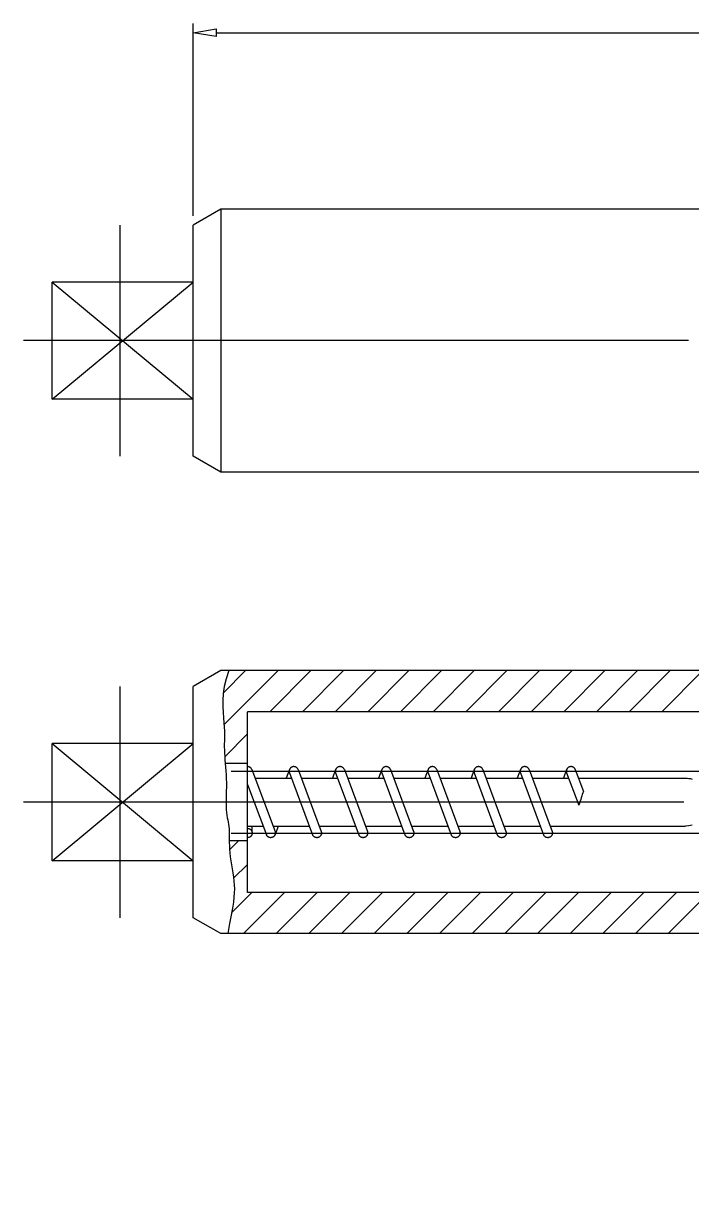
# Model space of a CAD drawing. Extents: x 0.01 to 3.93, y 1.67 to 4.24.
# Drawn here: x 0.01 to 1.431, y 1.669 to 4.178 of the extents above; entities that cross this region are included whole.
import ezdxf

# ---------------------------------------------------------------- set-up
doc = ezdxf.new("R2010")
doc.units = 0
doc.linetypes.add('1', pattern=[13.75, 10, -1.25, 1.25, -1.25])
doc.linetypes.add('2', pattern=[6.25, 5, -1.25])
doc.layers.get('0').update_dxf_attribs({"linetype": 'CONTINUOUS'})

msp = doc.modelspace()

# ---------------------------------------------------------------- linework, layer by layer
at = {"color": 3}
for points in [[(0.3709, 3.7683), (0.3709, 4.1776)], [(0.42, 4.1661), (0.42, 4.1498), (0.3709, 4.158), (0.3709, 4.158), (0.42, 4.1661)], [(0.42, 4.158), (3.858, 4.158)], [(0.0711, 3.3775), (0.3709, 3.6272)], [(0.0711, 3.6272), (0.3709, 3.3775)], [(0.447, 2.7996), (0.4412, 2.7824), (0.4373, 2.766), (0.4351, 2.7506), (0.4341, 2.7362), (0.4341, 2.7227), (0.4348, 2.7103), (0.4357, 2.6989), (0.4366, 2.6886), (0.4372, 2.6793), (0.4375, 2.671), (0.4376, 2.6634), (0.4376, 2.6563), (0.4374, 2.6497), (0.4373, 2.6433), (0.4373, 2.637), (0.4374, 2.6305), (0.4377, 2.6238), (0.4381, 2.6168), (0.4387, 2.6095), (0.4394, 2.602), (0.44, 2.5942), (0.4407, 2.5861), (0.4412, 2.5779), (0.4415, 2.5693), (0.4417, 2.5606), (0.4417, 2.5518), (0.4416, 2.543), (0.4414, 2.5343), (0.4413, 2.5259), (0.4413, 2.5178), (0.4414, 2.5103), (0.4416, 2.5034), (0.4422, 2.4971), (0.4429, 2.4915), (0.4437, 2.4864), (0.4446, 2.4815), (0.4455, 2.4769), (0.4463, 2.4723), (0.447, 2.4677), (0.4475, 2.4628), (0.4478, 2.4576), (0.4479, 2.4521), (0.4479, 2.4462), (0.4479, 2.4399), (0.448, 2.4333), (0.4481, 2.4263), (0.4485, 2.4189), (0.4491, 2.4112), (0.4501, 2.4031), (0.4513, 2.3947), (0.4527, 2.3861), (0.4541, 2.3773), (0.4555, 2.3686), (0.4568, 2.3598), (0.4578, 2.3512), (0.4585, 2.3428), (0.4588, 2.3346), (0.4586, 2.3262), (0.4579, 2.3169), (0.4566, 2.3063), (0.4546, 2.2938), (0.452, 2.2789), (0.4487, 2.2609), (0.4446, 2.2394)], [(0.0711, 2.3947), (0.3709, 2.6443)], [(0.0711, 2.6443), (0.3709, 2.3947)], [(1.199, 2.536), (1.1979, 2.5326)], [(1.2002, 2.5391), (1.199, 2.536)], [(1.2015, 2.5419), (1.2002, 2.5391)], [(1.193, 2.5172), (1.1914, 2.513)], [(1.1944, 2.5213), (1.193, 2.5172)], [(1.1956, 2.5252), (1.1944, 2.5213)], [(1.1968, 2.529), (1.1956, 2.5252)], [(1.1979, 2.5326), (1.1968, 2.529)]]:
    msp.add_lwpolyline(points, dxfattribs=at)
at = {"color": 7}
for points in [[(0.4299, 3.7824), (0.3709, 3.7486)], [(1.7842, 3.7824), (0.4299, 3.7824)], [(0.4299, 3.7824), (0.4299, 3.2222)], [(0.3709, 3.256), (0.3709, 3.7486)], [(0.4299, 3.2222), (0.3709, 3.256)], [(1.7842, 3.2222), (0.4299, 3.2222)], [(0.4299, 2.7996), (0.3709, 2.7658)], [(1.8825, 2.7996), (0.4299, 2.7996)], [(0.3709, 2.2732), (0.3709, 2.7658)], [(1.4697, 2.7121), (0.4869, 2.7121)], [(0.4869, 2.3269), (0.4869, 2.7121)], [(0.4869, 2.6021), (0.4394, 2.6021)], [(0.4961, 2.5888), (0.4958, 2.5894), (0.4955, 2.59), (0.4952, 2.5906), (0.4948, 2.5912), (0.4944, 2.5917), (0.4939, 2.5922), (0.4934, 2.5927), (0.4929, 2.5931), (0.4923, 2.5935), (0.4917, 2.5939), (0.4911, 2.5942), (0.4905, 2.5945), (0.4898, 2.5947), (0.4892, 2.5949), (0.4885, 2.595), (0.4878, 2.5951), (0.4871, 2.5952), (0.4869, 2.5952)], [(0.4961, 2.5888), (0.5452, 2.4571)], [(0.576, 2.5888), (0.5692, 2.5706)], [(0.5944, 2.5888), (0.5941, 2.5894), (0.5938, 2.59), (0.5935, 2.5906), (0.5931, 2.5912), (0.5926, 2.5917), (0.5922, 2.5922), (0.5917, 2.5927), (0.5911, 2.5931), (0.5906, 2.5935), (0.59, 2.5939), (0.5894, 2.5942), (0.5888, 2.5945), (0.5881, 2.5947), (0.5875, 2.5949), (0.5868, 2.595), (0.5861, 2.5951), (0.5854, 2.5952), (0.5847, 2.5952), (0.5841, 2.5951), (0.5834, 2.595), (0.5827, 2.5949), (0.582, 2.5947), (0.5814, 2.5944), (0.5808, 2.5942), (0.5802, 2.5938), (0.5796, 2.5935), (0.579, 2.5931), (0.5785, 2.5926), (0.578, 2.5921), (0.5776, 2.5916), (0.5772, 2.5911), (0.5768, 2.5905), (0.5764, 2.5899), (0.5761, 2.5893), (0.5759, 2.5886), (0.5757, 2.588), (0.5755, 2.5873), (0.5754, 2.5866), (0.5754, 2.586), (0.5753, 2.5853), (0.5754, 2.5846), (0.5754, 2.5839), (0.5756, 2.5832), (0.576, 2.5819)], [(0.5944, 2.5888), (0.6435, 2.4571)], [(0.6742, 2.5888), (0.6675, 2.5706)], [(0.6927, 2.5888), (0.6924, 2.5894), (0.6921, 2.59), (0.6917, 2.5906), (0.6913, 2.5912), (0.6909, 2.5917), (0.6905, 2.5922), (0.69, 2.5927), (0.6894, 2.5931), (0.6889, 2.5935), (0.6883, 2.5939), (0.6877, 2.5942), (0.6871, 2.5945), (0.6864, 2.5947), (0.6857, 2.5949), (0.6851, 2.595), (0.6844, 2.5951), (0.6837, 2.5952), (0.683, 2.5952), (0.6823, 2.5951), (0.6817, 2.595), (0.681, 2.5949), (0.6803, 2.5947), (0.6797, 2.5944), (0.6791, 2.5942), (0.6785, 2.5938), (0.6779, 2.5935), (0.6773, 2.5931), (0.6768, 2.5926), (0.6763, 2.5921), (0.6759, 2.5916), (0.6754, 2.5911), (0.6751, 2.5905), (0.6747, 2.5899), (0.6744, 2.5893), (0.6742, 2.5886), (0.674, 2.588), (0.6738, 2.5873), (0.6737, 2.5866), (0.6736, 2.586), (0.6736, 2.5853), (0.6736, 2.5846), (0.6737, 2.5839), (0.6738, 2.5832), (0.6742, 2.5819)], [(0.6927, 2.5888), (0.7418, 2.4571)], [(0.7725, 2.5888), (0.7657, 2.5706)], [(0.7909, 2.5888), (0.7907, 2.5894), (0.7904, 2.59), (0.79, 2.5906), (0.7896, 2.5912), (0.7892, 2.5917), (0.7887, 2.5922), (0.7882, 2.5927), (0.7877, 2.5931), (0.7872, 2.5935), (0.7866, 2.5939), (0.786, 2.5942), (0.7853, 2.5945), (0.7847, 2.5947), (0.784, 2.5949), (0.7834, 2.595), (0.7827, 2.5951), (0.782, 2.5952), (0.7813, 2.5952), (0.7806, 2.5951), (0.7799, 2.595), (0.7793, 2.5949), (0.7786, 2.5947), (0.778, 2.5944), (0.7773, 2.5942), (0.7767, 2.5938), (0.7762, 2.5935), (0.7756, 2.5931), (0.7751, 2.5926), (0.7746, 2.5921), (0.7741, 2.5916), (0.7737, 2.5911), (0.7733, 2.5905), (0.773, 2.5899), (0.7727, 2.5893), (0.7725, 2.5886), (0.7723, 2.588), (0.7721, 2.5873), (0.772, 2.5866), (0.7719, 2.586), (0.7719, 2.5853), (0.7719, 2.5846), (0.772, 2.5839), (0.7721, 2.5832), (0.7725, 2.5819)], [(0.7909, 2.5888), (0.8401, 2.4571)], [(0.8708, 2.5888), (0.864, 2.5706)], [(0.8892, 2.5888), (0.889, 2.5894), (0.8886, 2.59), (0.8883, 2.5906), (0.8879, 2.5912), (0.8875, 2.5917), (0.887, 2.5922), (0.8865, 2.5927), (0.886, 2.5931), (0.8854, 2.5935), (0.8849, 2.5939), (0.8842, 2.5942), (0.8836, 2.5945), (0.883, 2.5947), (0.8823, 2.5949), (0.8816, 2.595), (0.881, 2.5951), (0.8803, 2.5952), (0.8796, 2.5952), (0.8789, 2.5951), (0.8782, 2.595), (0.8776, 2.5949), (0.8769, 2.5947), (0.8763, 2.5944), (0.8756, 2.5942), (0.875, 2.5938), (0.8744, 2.5935), (0.8739, 2.5931), (0.8734, 2.5926), (0.8729, 2.5921), (0.8724, 2.5916), (0.872, 2.5911), (0.8716, 2.5905), (0.8713, 2.5899), (0.871, 2.5893), (0.8707, 2.5886), (0.8705, 2.588), (0.8704, 2.5873), (0.8703, 2.5866), (0.8702, 2.586), (0.8702, 2.5853), (0.8702, 2.5846), (0.8703, 2.5839), (0.8704, 2.5832), (0.8708, 2.5819)], [(0.8892, 2.5888), (0.9384, 2.4571)], [(0.9691, 2.5888), (0.9623, 2.5706)], [(0.9875, 2.5888), (0.9872, 2.5894), (0.9869, 2.59), (0.9866, 2.5906), (0.9862, 2.5912), (0.9858, 2.5917), (0.9853, 2.5922), (0.9848, 2.5927), (0.9843, 2.5931), (0.9837, 2.5935), (0.9831, 2.5939), (0.9825, 2.5942), (0.9819, 2.5945), (0.9813, 2.5947), (0.9806, 2.5949), (0.9799, 2.595), (0.9792, 2.5951), (0.9786, 2.5952), (0.9779, 2.5952), (0.9772, 2.5951), (0.9765, 2.595), (0.9758, 2.5949), (0.9752, 2.5947), (0.9745, 2.5944), (0.9739, 2.5942), (0.9733, 2.5938), (0.9727, 2.5935), (0.9722, 2.5931), (0.9717, 2.5926), (0.9712, 2.5921), (0.9707, 2.5916), (0.9703, 2.5911), (0.9699, 2.5905), (0.9696, 2.5899), (0.9693, 2.5893), (0.969, 2.5886), (0.9688, 2.588), (0.9687, 2.5873), (0.9685, 2.5866), (0.9685, 2.586), (0.9685, 2.5853), (0.9685, 2.5846), (0.9686, 2.5839), (0.9687, 2.5832), (0.9691, 2.5819)], [(0.9875, 2.5888), (1.0366, 2.4571)], [(1.0674, 2.5888), (1.0606, 2.5706)], [(1.0858, 2.5888), (1.0855, 2.5894), (1.0852, 2.59), (1.0849, 2.5906), (1.0845, 2.5912), (1.0841, 2.5917), (1.0836, 2.5922), (1.0831, 2.5927), (1.0826, 2.5931), (1.082, 2.5935), (1.0814, 2.5939), (1.0808, 2.5942), (1.0802, 2.5945), (1.0795, 2.5947), (1.0789, 2.5949), (1.0782, 2.595), (1.0775, 2.5951), (1.0768, 2.5952), (1.0762, 2.5952), (1.0755, 2.5951), (1.0748, 2.595), (1.0741, 2.5949), (1.0735, 2.5947), (1.0728, 2.5944), (1.0722, 2.5942), (1.0716, 2.5938), (1.071, 2.5935), (1.0705, 2.5931), (1.0699, 2.5926), (1.0694, 2.5921), (1.069, 2.5916), (1.0686, 2.5911), (1.0682, 2.5905), (1.0679, 2.5899), (1.0676, 2.5893), (1.0673, 2.5886), (1.0671, 2.588), (1.0669, 2.5873), (1.0668, 2.5866), (1.0668, 2.586), (1.0667, 2.5853), (1.0668, 2.5846), (1.0669, 2.5839), (1.067, 2.5832), (1.0674, 2.5819)], [(1.0858, 2.5888), (1.1349, 2.4571)], [(1.1656, 2.5888), (1.1589, 2.5706)], [(1.1841, 2.5888), (1.1838, 2.5894), (1.1835, 2.59), (1.1831, 2.5906), (1.1828, 2.5912), (1.1823, 2.5917), (1.1819, 2.5922), (1.1814, 2.5927), (1.1808, 2.5931), (1.1803, 2.5935), (1.1797, 2.5939), (1.1791, 2.5942), (1.1785, 2.5945), (1.1778, 2.5947), (1.1772, 2.5949), (1.1765, 2.595), (1.1758, 2.5951), (1.1751, 2.5952), (1.1744, 2.5952), (1.1738, 2.5951), (1.1731, 2.595), (1.1724, 2.5949), (1.1717, 2.5947), (1.1711, 2.5944), (1.1705, 2.5942), (1.1699, 2.5938), (1.1693, 2.5935), (1.1687, 2.5931), (1.1682, 2.5926), (1.1677, 2.5921), (1.1673, 2.5916), (1.1669, 2.5911), (1.1665, 2.5905), (1.1661, 2.5899), (1.1658, 2.5893), (1.1656, 2.5886), (1.1654, 2.588), (1.1652, 2.5873), (1.1651, 2.5866), (1.165, 2.586), (1.165, 2.5853), (1.1651, 2.5846), (1.1651, 2.5839), (1.1653, 2.5832), (1.1656, 2.5819)], [(1.1841, 2.5888), (1.2015, 2.5419)], [(0.5029, 2.5706), (0.5802, 2.5706)], [(0.576, 2.5819), (0.6251, 2.4502)], [(0.6012, 2.5706), (0.6785, 2.5706)], [(0.6742, 2.5819), (0.7234, 2.4502)], [(0.6994, 2.5706), (0.7767, 2.5706)], [(0.7725, 2.5819), (0.8217, 2.4502)], [(0.7977, 2.5706), (0.875, 2.5706)], [(0.8708, 2.5819), (0.9199, 2.4502)], [(0.896, 2.5706), (0.9733, 2.5706)], [(0.9691, 2.5819), (1.0182, 2.4502)], [(0.9943, 2.5706), (1.0716, 2.5706)], [(1.0674, 2.5819), (1.1165, 2.4502)], [(1.0926, 2.5706), (1.1699, 2.5706)], [(1.1656, 2.5819), (1.1914, 2.513)], [(1.1908, 2.5706), (1.4186, 2.5706)], [(1.4186, 2.5706), (1.4222, 2.5705), (1.4257, 2.5701), (1.4292, 2.5695), (1.4327, 2.5686)], [(0.4869, 2.5572), (0.5268, 2.4502)], [(0.4869, 2.4684), (0.52, 2.4684)], [(0.4869, 2.4635), (0.4876, 2.4635), (0.4882, 2.4634), (0.4889, 2.4633), (0.4896, 2.4631), (0.4902, 2.4629), (0.4909, 2.4626), (0.4915, 2.4623), (0.4921, 2.462), (0.4927, 2.4616), (0.4932, 2.4612), (0.4937, 2.4607), (0.4942, 2.4602), (0.4946, 2.4597), (0.495, 2.4592), (0.4954, 2.4586), (0.4957, 2.458), (0.496, 2.4573), (0.4962, 2.4567), (0.4964, 2.456), (0.4966, 2.4554), (0.4967, 2.4547), (0.4967, 2.454), (0.4967, 2.4533), (0.4967, 2.4526), (0.4966, 2.452), (0.4964, 2.4513), (0.4962, 2.4506), (0.496, 2.45), (0.4957, 2.4493), (0.4954, 2.4487), (0.495, 2.4482), (0.4946, 2.4476), (0.4942, 2.4471), (0.4937, 2.4466), (0.4932, 2.4461), (0.4927, 2.4457), (0.4921, 2.4453), (0.4915, 2.445), (0.4909, 2.4447), (0.4902, 2.4444), (0.4896, 2.4442), (0.4889, 2.444), (0.4882, 2.4439), (0.4869, 2.4438)], [(0.4967, 2.4537), (0.4967, 2.4684)], [(0.541, 2.4684), (0.6183, 2.4684)], [(0.552, 2.4684), (0.5452, 2.4502)], [(0.6393, 2.4684), (0.7166, 2.4684)], [(0.7376, 2.4684), (0.8149, 2.4684)], [(0.8359, 2.4684), (0.9132, 2.4684)], [(0.9341, 2.4684), (1.0114, 2.4684)], [(1.0324, 2.4684), (1.1097, 2.4684)], [(1.1307, 2.4684), (1.4186, 2.4684)], [(1.4327, 2.4704), (1.4292, 2.4695), (1.4257, 2.4689), (1.4186, 2.4684)], [(0.4869, 2.4369), (0.448, 2.4369)], [(0.5452, 2.4571), (0.5454, 2.4564), (0.5456, 2.4558), (0.5457, 2.4551), (0.5458, 2.4544), (0.5458, 2.4537), (0.5458, 2.4531), (0.5458, 2.4524), (0.5456, 2.4517), (0.5455, 2.451), (0.5453, 2.4504), (0.545, 2.4497), (0.5447, 2.4491), (0.5444, 2.4485), (0.544, 2.4479), (0.5436, 2.4474), (0.5431, 2.4469), (0.5427, 2.4464), (0.5421, 2.446), (0.5416, 2.4456), (0.541, 2.4452), (0.5404, 2.4449), (0.5398, 2.4446), (0.5391, 2.4443), (0.5385, 2.4441), (0.5378, 2.444), (0.5371, 2.4439), (0.5364, 2.4438), (0.5358, 2.4438), (0.5351, 2.4439), (0.5344, 2.444), (0.5337, 2.4441), (0.5331, 2.4443), (0.5324, 2.4445), (0.5318, 2.4448), (0.5312, 2.4451), (0.5306, 2.4455), (0.53, 2.4459), (0.5295, 2.4463), (0.529, 2.4468), (0.5285, 2.4473), (0.5281, 2.4478), (0.5277, 2.4484), (0.5274, 2.449), (0.5268, 2.4502)], [(0.6435, 2.4571), (0.6437, 2.4564), (0.6439, 2.4558), (0.644, 2.4551), (0.6441, 2.4544), (0.6441, 2.4537), (0.6441, 2.4531), (0.644, 2.4524), (0.6439, 2.4517), (0.6438, 2.451), (0.6436, 2.4504), (0.6433, 2.4497), (0.643, 2.4491), (0.6427, 2.4485), (0.6423, 2.4479), (0.6419, 2.4474), (0.6414, 2.4469), (0.6409, 2.4464), (0.6404, 2.446), (0.6399, 2.4456), (0.6393, 2.4452), (0.6387, 2.4449), (0.6381, 2.4446), (0.6374, 2.4443), (0.6368, 2.4441), (0.6361, 2.444), (0.6354, 2.4439), (0.6347, 2.4438), (0.634, 2.4438), (0.6334, 2.4439), (0.6327, 2.444), (0.632, 2.4441), (0.6313, 2.4443), (0.6307, 2.4445), (0.6301, 2.4448), (0.6295, 2.4451), (0.6289, 2.4455), (0.6283, 2.4459), (0.6278, 2.4463), (0.6273, 2.4468), (0.6268, 2.4473), (0.6264, 2.4478), (0.626, 2.4484), (0.6257, 2.449), (0.6251, 2.4502)], [(0.7418, 2.4571), (0.742, 2.4564), (0.7422, 2.4558), (0.7423, 2.4551), (0.7424, 2.4544), (0.7424, 2.4537), (0.7424, 2.4531), (0.7423, 2.4524), (0.7422, 2.4517), (0.7421, 2.451), (0.7418, 2.4504), (0.7416, 2.4497), (0.7413, 2.4491), (0.741, 2.4485), (0.7406, 2.4479), (0.7402, 2.4474), (0.7397, 2.4469), (0.7392, 2.4464), (0.7387, 2.446), (0.7381, 2.4456), (0.7376, 2.4452), (0.737, 2.4449), (0.7363, 2.4446), (0.7357, 2.4443), (0.735, 2.4441), (0.7344, 2.444), (0.7337, 2.4439), (0.733, 2.4438), (0.7323, 2.4438), (0.7316, 2.4439), (0.731, 2.444), (0.7303, 2.4441), (0.7296, 2.4443), (0.729, 2.4445), (0.7283, 2.4448), (0.7277, 2.4451), (0.7272, 2.4455), (0.7266, 2.4459), (0.7261, 2.4463), (0.7256, 2.4468), (0.7251, 2.4473), (0.7247, 2.4478), (0.7243, 2.4484), (0.7239, 2.449), (0.7234, 2.4502)], [(0.8401, 2.4571), (0.8403, 2.4564), (0.8405, 2.4558), (0.8406, 2.4551), (0.8407, 2.4544), (0.8407, 2.4537), (0.8407, 2.4531), (0.8406, 2.4524), (0.8405, 2.4517), (0.8403, 2.451), (0.8401, 2.4504), (0.8399, 2.4497), (0.8396, 2.4491), (0.8392, 2.4485), (0.8389, 2.4479), (0.8384, 2.4474), (0.838, 2.4469), (0.8375, 2.4464), (0.837, 2.446), (0.8364, 2.4456), (0.8358, 2.4452), (0.8352, 2.4449), (0.8346, 2.4446), (0.834, 2.4443), (0.8333, 2.4441), (0.8327, 2.444), (0.832, 2.4439), (0.8313, 2.4438), (0.8306, 2.4438), (0.8299, 2.4439), (0.8292, 2.444), (0.8286, 2.4441), (0.8279, 2.4443), (0.8273, 2.4445), (0.8266, 2.4448), (0.826, 2.4451), (0.8254, 2.4455), (0.8249, 2.4459), (0.8244, 2.4463), (0.8239, 2.4468), (0.8234, 2.4473), (0.823, 2.4478), (0.8226, 2.4484), (0.8222, 2.449), (0.8217, 2.4502)], [(0.9384, 2.4571), (0.9386, 2.4564), (0.9387, 2.4558), (0.9389, 2.4551), (0.9389, 2.4544), (0.939, 2.4537), (0.939, 2.4531), (0.9389, 2.4524), (0.9388, 2.4517), (0.9386, 2.451), (0.9384, 2.4504), (0.9382, 2.4497), (0.9379, 2.4491), (0.9375, 2.4485), (0.9371, 2.4479), (0.9367, 2.4474), (0.9363, 2.4469), (0.9358, 2.4464), (0.9353, 2.446), (0.9347, 2.4456), (0.9341, 2.4452), (0.9335, 2.4449), (0.9329, 2.4446), (0.9323, 2.4443), (0.9316, 2.4441), (0.9309, 2.444), (0.9303, 2.4439), (0.9296, 2.4438), (0.9289, 2.4438), (0.9282, 2.4439), (0.9275, 2.444), (0.9268, 2.4441), (0.9262, 2.4443), (0.9255, 2.4445), (0.9249, 2.4448), (0.9243, 2.4451), (0.9237, 2.4455), (0.9232, 2.4459), (0.9226, 2.4463), (0.9221, 2.4468), (0.9217, 2.4473), (0.9212, 2.4478), (0.9209, 2.4484), (0.9205, 2.449), (0.9199, 2.4502)], [(1.0366, 2.4571), (1.0369, 2.4564), (1.037, 2.4558), (1.0372, 2.4551), (1.0372, 2.4544), (1.0373, 2.4537), (1.0372, 2.4531), (1.0372, 2.4524), (1.0371, 2.4517), (1.0369, 2.451), (1.0367, 2.4504), (1.0364, 2.4497), (1.0361, 2.4491), (1.0358, 2.4485), (1.0354, 2.4479), (1.035, 2.4474), (1.0346, 2.4469), (1.0341, 2.4464), (1.0335, 2.446), (1.033, 2.4456), (1.0324, 2.4452), (1.0318, 2.4449), (1.0312, 2.4446), (1.0305, 2.4443), (1.0299, 2.4441), (1.0292, 2.444), (1.0285, 2.4439), (1.0279, 2.4438), (1.0272, 2.4438), (1.0265, 2.4439), (1.0258, 2.444), (1.0251, 2.4441), (1.0245, 2.4443), (1.0238, 2.4445), (1.0232, 2.4448), (1.0226, 2.4451), (1.022, 2.4455), (1.0214, 2.4459), (1.0209, 2.4463), (1.0204, 2.4468), (1.02, 2.4473), (1.0195, 2.4478), (1.0191, 2.4484), (1.0188, 2.449), (1.0182, 2.4502)], [(1.1349, 2.4571), (1.1351, 2.4564), (1.1353, 2.4558), (1.1354, 2.4551), (1.1355, 2.4544), (1.1355, 2.4537), (1.1355, 2.4531), (1.1355, 2.4524), (1.1353, 2.4517), (1.1352, 2.451), (1.135, 2.4504), (1.1347, 2.4497), (1.1344, 2.4491), (1.1341, 2.4485), (1.1337, 2.4479), (1.1333, 2.4474), (1.1328, 2.4469), (1.1324, 2.4464), (1.1318, 2.446), (1.1313, 2.4456), (1.1307, 2.4452), (1.1301, 2.4449), (1.1295, 2.4446), (1.1288, 2.4443), (1.1282, 2.4441), (1.1275, 2.444), (1.1268, 2.4439), (1.1261, 2.4438), (1.1255, 2.4438), (1.1248, 2.4439), (1.1241, 2.444), (1.1234, 2.4441), (1.1228, 2.4443), (1.1221, 2.4445), (1.1215, 2.4448), (1.1209, 2.4451), (1.1203, 2.4455), (1.1197, 2.4459), (1.1192, 2.4463), (1.1187, 2.4468), (1.1182, 2.4473), (1.1178, 2.4478), (1.1174, 2.4484), (1.1171, 2.449), (1.1165, 2.4502)], [(1.4697, 2.3269), (0.4869, 2.3269)], [(0.4299, 2.2394), (0.3709, 2.2732)], [(1.8825, 2.2394), (0.4299, 2.2394)]]:
    msp.add_lwpolyline(points, dxfattribs=at)
at = {"color": 4, "linetype": '1'}
for points in [[(0.2156, 3.256), (0.2156, 3.7486)], [(1.4249, 3.5023), (0.0102, 3.5023)], [(0.2156, 2.2732), (0.2156, 2.7658)], [(0.4519, 2.5854), (1.4697, 2.5854)], [(1.4151, 2.5195), (0.0102, 2.5195)], [(0.4519, 2.4537), (1.4697, 2.4537)]]:
    msp.add_lwpolyline(points, dxfattribs=at)
at = {"color": 6, "linetype": '2'}
for points in [[(0.0711, 3.3775), (0.0711, 3.6272)], [(0.3709, 3.6272), (0.0711, 3.6272)], [(0.3709, 3.3775), (0.0711, 3.3775)], [(0.0711, 2.3947), (0.0711, 2.6443)], [(0.3709, 2.6443), (0.0711, 2.6443)], [(0.3709, 2.3947), (0.0711, 2.3947)]]:
    msp.add_lwpolyline(points, dxfattribs=at)
at = {"color": 2, "const_width": 0.0000000197}
for points in [[(0.7928, 3.533), (0.8006, 3.5337), (0.8014, 3.5302), (0.8027, 3.5275), (0.8044, 3.5254), (0.8064, 3.5239), (0.8088, 3.5231), (0.8115, 3.5228), (0.8139, 3.523), (0.816, 3.5236), (0.818, 3.5246), (0.8198, 3.5259), (0.8213, 3.5275), (0.8226, 3.5294), (0.8237, 3.5316), (0.8247, 3.5343), (0.8256, 3.5374), (0.8263, 3.5409), (0.8267, 3.5443), (0.8268, 3.5478), (0.8268, 3.5483), (0.8268, 3.5488), (0.8268, 3.5495), (0.825, 3.547), (0.8228, 3.5448), (0.8202, 3.5429), (0.8173, 3.5415), (0.8143, 3.5407), (0.8111, 3.5404), (0.8059, 3.5411), (0.8013, 3.5432), (0.7973, 3.5466), (0.7941, 3.5512), (0.7922, 3.5567), (0.7916, 3.563), (0.7923, 3.5696), (0.7942, 3.5752), (0.7975, 3.5799), (0.8018, 3.5835), (0.8067, 3.5856), (0.8123, 3.5863), (0.8165, 3.5859), (0.8204, 3.5847), (0.824, 3.5827), (0.8273, 3.58), (0.83, 3.5765), (0.8321, 3.5724), (0.8336, 3.5672), (0.8346, 3.5608), (0.8349, 3.5529), (0.8346, 3.5447), (0.8336, 3.5377), (0.8321, 3.5319), (0.83, 3.5271), (0.8273, 3.5231), (0.824, 3.5199), (0.8202, 3.5176), (0.8159, 3.5163), (0.8113, 3.5158), (0.8065, 3.5163), (0.8023, 3.5178), (0.7987, 3.5203), (0.7959, 3.5237), (0.7939, 3.5279), (0.7928, 3.533)], [(0.8259, 3.5634), (0.8255, 3.568), (0.8242, 3.5718), (0.8222, 3.575), (0.8196, 3.5774), (0.8166, 3.5788), (0.8133, 3.5793), (0.8099, 3.5788), (0.8067, 3.5773), (0.8039, 3.5747), (0.8017, 3.5713), (0.8004, 3.5673), (0.7999, 3.5627), (0.8003, 3.5586), (0.8016, 3.555), (0.8037, 3.552), (0.8064, 3.5497), (0.8095, 3.5484), (0.8131, 3.5479), (0.8166, 3.5484), (0.8197, 3.5497), (0.8223, 3.552), (0.8243, 3.5551), (0.8255, 3.5589), (0.8259, 3.5634)], [(0.8731, 3.517), (0.8651, 3.517), (0.8651, 3.571), (0.8629, 3.5691), (0.8604, 3.5671), (0.8574, 3.5652), (0.8544, 3.5634), (0.8515, 3.5619), (0.8489, 3.5608), (0.8489, 3.569), (0.8532, 3.5714), (0.8572, 3.5741), (0.8607, 3.5771), (0.8638, 3.5803), (0.8662, 3.5833), (0.8679, 3.5863), (0.8731, 3.5863), (0.8731, 3.517)], [(0.8938, 3.5511), (0.8941, 3.5587), (0.8949, 3.5653), (0.8962, 3.5708), (0.8981, 3.5754), (0.9004, 3.5792), (0.9033, 3.5823), (0.9068, 3.5845), (0.9107, 3.5859), (0.9153, 3.5863), (0.9186, 3.5861), (0.9217, 3.5853), (0.9245, 3.5841), (0.927, 3.5824), (0.9292, 3.5802), (0.9311, 3.5777), (0.9327, 3.5746), (0.9341, 3.5712), (0.9352, 3.5674), (0.936, 3.5629), (0.9365, 3.5574), (0.9367, 3.5511), (0.9364, 3.5435), (0.9356, 3.5369), (0.9343, 3.5314), (0.9325, 3.5268), (0.9301, 3.523), (0.9272, 3.5199), (0.9238, 3.5176), (0.9198, 3.5163), (0.9153, 3.5158), (0.9094, 3.5166), (0.9044, 3.519), (0.9003, 3.523), (0.8967, 3.5299), (0.8945, 3.5393), (0.8938, 3.5511)], [(0.9021, 3.5511), (0.9025, 3.541), (0.9038, 3.5334), (0.9059, 3.5284), (0.9086, 3.5253), (0.9117, 3.5234), (0.9153, 3.5228), (0.9188, 3.5234), (0.9219, 3.5253), (0.9246, 3.5285), (0.9267, 3.5335), (0.928, 3.541), (0.9284, 3.5511), (0.928, 3.5612), (0.9267, 3.5687), (0.9246, 3.5737), (0.9219, 3.5768), (0.9187, 3.5787), (0.9152, 3.5793), (0.9117, 3.5788), (0.9087, 3.5771), (0.9063, 3.5744), (0.904, 3.569), (0.9026, 3.5612), (0.9021, 3.5511)], [(0.9868, 3.5691), (0.9788, 3.5685), (0.978, 3.5715), (0.9769, 3.5739), (0.9757, 3.5757), (0.9734, 3.5778), (0.9707, 3.579), (0.9676, 3.5794), (0.9652, 3.5791), (0.9629, 3.5784), (0.9609, 3.5771), (0.9585, 3.5749), (0.9565, 3.572), (0.9549, 3.5686), (0.9536, 3.5643), (0.9529, 3.559), (0.9526, 3.5526), (0.9547, 3.5555), (0.957, 3.5578), (0.9597, 3.5595), (0.9626, 3.5608), (0.9655, 3.5615), (0.9685, 3.5618), (0.9737, 3.5611), (0.9782, 3.559), (0.9823, 3.5556), (0.9854, 3.551), (0.9873, 3.5456), (0.988, 3.5394), (0.9877, 3.5352), (0.9868, 3.5312), (0.9853, 3.5273), (0.9833, 3.5239), (0.9809, 3.5211), (0.978, 3.5188), (0.9747, 3.5171), (0.9712, 3.5162), (0.9674, 3.5158), (0.9611, 3.5167), (0.9556, 3.5193), (0.9509, 3.5236), (0.9474, 3.5299), (0.9453, 3.5385), (0.9445, 3.5493), (0.9453, 3.5615), (0.9477, 3.5712), (0.9516, 3.5784), (0.9562, 3.5828), (0.9617, 3.5855), (0.9681, 3.5863), (0.973, 3.5858), (0.9772, 3.5843), (0.9809, 3.5818), (0.9837, 3.5783), (0.9857, 3.5741), (0.9868, 3.5691)], [(0.996, 3.5351), (1.0045, 3.5358), (1.0054, 3.5319), (1.0068, 3.5286), (1.0089, 3.5261), (1.0113, 3.5243), (1.0141, 3.5232), (1.0171, 3.5228), (1.0208, 3.5233), (1.0241, 3.5248), (1.027, 3.5274), (1.0292, 3.5308), (1.0306, 3.5349), (1.031, 3.5397), (1.0306, 3.5442), (1.0293, 3.548), (1.0272, 3.5511), (1.0243, 3.5534), (1.0209, 3.5548), (1.017, 3.5553), (1.0145, 3.5551), (1.0121, 3.5545), (1.01, 3.5534), (1.008, 3.5521), (1.0064, 3.5505), (1.005, 3.5486), (0.9974, 3.5496), (1.0038, 3.5851), (1.0365, 3.5851), (1.0365, 3.577), (1.0103, 3.577), (1.0067, 3.5585), (1.0107, 3.5609), (1.0149, 3.5623), (1.0191, 3.5628), (1.0246, 3.5621), (1.0294, 3.56), (1.0337, 3.5565), (1.037, 3.552), (1.0389, 3.5466), (1.0396, 3.5404), (1.039, 3.5344), (1.0373, 3.529), (1.0344, 3.5242), (1.0297, 3.5196), (1.0239, 3.5168), (1.0171, 3.5158), (1.0115, 3.5164), (1.0066, 3.5182), (1.0025, 3.5211), (0.9992, 3.525), (0.9971, 3.5297), (0.996, 3.5351)], [(1.0471, 3.5352), (1.0552, 3.5364), (1.0564, 3.532), (1.0579, 3.5285), (1.0599, 3.526), (1.0623, 3.5242), (1.0651, 3.5232), (1.0681, 3.5228), (1.0717, 3.5233), (1.0749, 3.5246), (1.0777, 3.5269), (1.0799, 3.5299), (1.0812, 3.5333), (1.0816, 3.5372), (1.0812, 3.5409), (1.08, 3.5441), (1.078, 3.5468), (1.0754, 3.549), (1.0723, 3.5502), (1.0688, 3.5506), (1.0671, 3.5505), (1.0652, 3.5502), (1.0631, 3.5497), (1.064, 3.5571), (1.0645, 3.5571), (1.0649, 3.5571), (1.0653, 3.557), (1.0686, 3.5574), (1.0717, 3.5583), (1.0746, 3.5599), (1.0768, 3.5621), (1.0782, 3.565), (1.0787, 3.5686), (1.0783, 3.5715), (1.0773, 3.5741), (1.0757, 3.5763), (1.0735, 3.578), (1.0709, 3.579), (1.0679, 3.5794), (1.0649, 3.579), (1.0623, 3.578), (1.0601, 3.5763), (1.0582, 3.5738), (1.0569, 3.5707), (1.056, 3.5669), (1.0479, 3.5684), (1.0494, 3.5737), (1.0516, 3.5781), (1.0547, 3.5817), (1.0585, 3.5843), (1.0628, 3.5858), (1.0677, 3.5863), (1.0712, 3.5861), (1.0745, 3.5853), (1.0776, 3.5839), (1.0804, 3.5821), (1.0827, 3.5799), (1.0846, 3.5773), (1.0859, 3.5744), (1.0867, 3.5715), (1.087, 3.5684), (1.0867, 3.5655), (1.086, 3.5628), (1.0847, 3.5602), (1.0829, 3.558), (1.0807, 3.556), (1.0779, 3.5544), (1.0815, 3.5531), (1.0845, 3.5512), (1.087, 3.5485), (1.0888, 3.5453), (1.0898, 3.5416), (1.0902, 3.5374), (1.0895, 3.5317), (1.0874, 3.5266), (1.0839, 3.5221), (1.0794, 3.5186), (1.0741, 3.5165), (1.068, 3.5158), (1.0626, 3.5164), (1.0578, 3.5182), (1.0537, 3.5212), (1.0504, 3.5252), (1.0482, 3.5298), (1.0471, 3.5352)], [(0.9538, 3.5394), (0.954, 3.5365), (0.9546, 3.5337), (0.9556, 3.531), (0.9569, 3.5285), (0.9586, 3.5265), (0.9606, 3.5249), (0.9627, 3.5237), (0.9649, 3.523), (0.9672, 3.5228), (0.9705, 3.5233), (0.9734, 3.5247), (0.976, 3.5271), (0.9781, 3.5304), (0.9793, 3.5343), (0.9797, 3.5389), (0.9793, 3.5433), (0.9781, 3.5471), (0.9761, 3.5502), (0.9735, 3.5525), (0.9704, 3.5539), (0.9669, 3.5543), (0.9635, 3.5539), (0.9604, 3.5525), (0.9576, 3.5502), (0.9555, 3.5472), (0.9543, 3.5436), (0.9538, 3.5394)], [(0.7928, 2.8341), (0.8006, 2.8349), (0.8014, 2.8314), (0.8027, 2.8286), (0.8044, 2.8266), (0.8064, 2.8251), (0.8088, 2.8242), (0.8115, 2.824), (0.8139, 2.8242), (0.816, 2.8248), (0.818, 2.8258), (0.8198, 2.8271), (0.8213, 2.8287), (0.8226, 2.8305), (0.8237, 2.8328), (0.8247, 2.8355), (0.8256, 2.8386), (0.8263, 2.842), (0.8267, 2.8455), (0.8268, 2.849), (0.8268, 2.8494), (0.8268, 2.85), (0.8268, 2.8507), (0.825, 2.8481), (0.8228, 2.8459), (0.8202, 2.8441), (0.8173, 2.8427), (0.8143, 2.8419), (0.8111, 2.8416), (0.8059, 2.8423), (0.8013, 2.8443), (0.7973, 2.8478), (0.7941, 2.8524), (0.7922, 2.8578), (0.7916, 2.8642), (0.7923, 2.8707), (0.7942, 2.8764), (0.7975, 2.8811), (0.8018, 2.8847), (0.8067, 2.8868), (0.8123, 2.8875), (0.8165, 2.8871), (0.8204, 2.8859), (0.824, 2.8839), (0.8273, 2.8811), (0.83, 2.8777), (0.8321, 2.8735), (0.8336, 2.8684), (0.8346, 2.8619), (0.8349, 2.8541), (0.8346, 2.8459), (0.8336, 2.8389), (0.8321, 2.833), (0.83, 2.8282), (0.8273, 2.8242), (0.824, 2.8211), (0.8202, 2.8188), (0.8159, 2.8174), (0.8113, 2.817), (0.8065, 2.8175), (0.8023, 2.819), (0.7987, 2.8215), (0.7959, 2.8249), (0.7939, 2.8291), (0.7928, 2.8341)], [(0.8731, 2.8182), (0.8651, 2.8182), (0.8651, 2.8722), (0.8629, 2.8702), (0.8604, 2.8683), (0.8574, 2.8664), (0.8544, 2.8646), (0.8515, 2.8631), (0.8489, 2.862), (0.8489, 2.8702), (0.8532, 2.8726), (0.8572, 2.8753), (0.8607, 2.8783), (0.8638, 2.8814), (0.8662, 2.8845), (0.8679, 2.8875), (0.8731, 2.8875), (0.8731, 2.8182)], [(0.8938, 2.8522), (0.8941, 2.8599), (0.8949, 2.8664), (0.8962, 2.8719), (0.8981, 2.8765), (0.9004, 2.8804), (0.9033, 2.8835), (0.9068, 2.8857), (0.9107, 2.8871), (0.9153, 2.8875), (0.9186, 2.8873), (0.9217, 2.8865), (0.9245, 2.8853), (0.927, 2.8836), (0.9292, 2.8814), (0.9311, 2.8788), (0.9327, 2.8758), (0.9341, 2.8724), (0.9352, 2.8685), (0.936, 2.864), (0.9365, 2.8586), (0.9367, 2.8522), (0.9364, 2.8446), (0.9356, 2.8381), (0.9343, 2.8326), (0.9325, 2.828), (0.9301, 2.8242), (0.9272, 2.8211), (0.9238, 2.8188), (0.9198, 2.8174), (0.9153, 2.817), (0.9094, 2.8178), (0.9044, 2.8202), (0.9003, 2.8241), (0.8967, 2.8311), (0.8945, 2.8405), (0.8938, 2.8522)], [(0.9868, 2.8703), (0.9788, 2.8697), (0.978, 2.8727), (0.9769, 2.8751), (0.9757, 2.8769), (0.9734, 2.8789), (0.9707, 2.8801), (0.9676, 2.8805), (0.9652, 2.8803), (0.9629, 2.8795), (0.9609, 2.8783), (0.9585, 2.876), (0.9565, 2.8732), (0.9549, 2.8697), (0.9536, 2.8655), (0.9529, 2.8602), (0.9526, 2.8538), (0.9547, 2.8566), (0.957, 2.8589), (0.9597, 2.8607), (0.9626, 2.862), (0.9655, 2.8627), (0.9685, 2.863), (0.9737, 2.8623), (0.9782, 2.8602), (0.9823, 2.8567), (0.9854, 2.8522), (0.9873, 2.8468), (0.988, 2.8406), (0.9877, 2.8364), (0.9868, 2.8323), (0.9853, 2.8285), (0.9833, 2.8251), (0.9809, 2.8222), (0.978, 2.82), (0.9747, 2.8183), (0.9712, 2.8173), (0.9674, 2.817), (0.9611, 2.8179), (0.9556, 2.8205), (0.9509, 2.8248), (0.9474, 2.8311), (0.9453, 2.8397), (0.9445, 2.8505), (0.9453, 2.8626), (0.9477, 2.8723), (0.9516, 2.8796), (0.9562, 2.884), (0.9617, 2.8866), (0.9681, 2.8875), (0.973, 2.887), (0.9772, 2.8855), (0.9809, 2.8829), (0.9837, 2.8795), (0.9857, 2.8753), (0.9868, 2.8703)], [(0.996, 2.8363), (1.0045, 2.837), (1.0054, 2.833), (1.0068, 2.8298), (1.0089, 2.8272), (1.0113, 2.8254), (1.0141, 2.8243), (1.0171, 2.824), (1.0208, 2.8245), (1.0241, 2.826), (1.027, 2.8286), (1.0292, 2.832), (1.0306, 2.8361), (1.031, 2.8408), (1.0306, 2.8453), (1.0293, 2.8491), (1.0272, 2.8523), (1.0243, 2.8546), (1.0209, 2.856), (1.017, 2.8565), (1.0145, 2.8563), (1.0121, 2.8556), (1.01, 2.8546), (1.008, 2.8532), (1.0064, 2.8516), (1.005, 2.8498), (0.9974, 2.8508), (1.0038, 2.8863), (1.0365, 2.8863), (1.0365, 2.8782), (1.0103, 2.8782), (1.0067, 2.8596), (1.0107, 2.862), (1.0149, 2.8635), (1.0191, 2.864), (1.0246, 2.8633), (1.0294, 2.8612), (1.0337, 2.8577), (1.037, 2.8531), (1.0389, 2.8477), (1.0396, 2.8416), (1.039, 2.8356), (1.0373, 2.8302), (1.0344, 2.8254), (1.0297, 2.8207), (1.0239, 2.8179), (1.0171, 2.817), (1.0115, 2.8176), (1.0066, 2.8193), (1.0025, 2.8223), (0.9992, 2.8262), (0.9971, 2.8308), (0.996, 2.8363)], [(1.0471, 2.8364), (1.0552, 2.8375), (1.0564, 2.8332), (1.0579, 2.8297), (1.0599, 2.8271), (1.0623, 2.8254), (1.0651, 2.8243), (1.0681, 2.824), (1.0717, 2.8244), (1.0749, 2.8258), (1.0777, 2.8281), (1.0799, 2.8311), (1.0812, 2.8345), (1.0816, 2.8384), (1.0812, 2.842), (1.08, 2.8453), (1.078, 2.848), (1.0754, 2.8501), (1.0723, 2.8514), (1.0688, 2.8518), (1.0671, 2.8517), (1.0652, 2.8514), (1.0631, 2.8509), (1.064, 2.8583), (1.0645, 2.8582), (1.0649, 2.8582), (1.0653, 2.8582), (1.0686, 2.8585), (1.0717, 2.8595), (1.0746, 2.861), (1.0768, 2.8633), (1.0782, 2.8662), (1.0787, 2.8697), (1.0783, 2.8727), (1.0773, 2.8753), (1.0757, 2.8775), (1.0735, 2.8792), (1.0709, 2.8802), (1.0679, 2.8805), (1.0649, 2.8802), (1.0623, 2.8792), (1.0601, 2.8774), (1.0582, 2.875), (1.0569, 2.8719), (1.056, 2.8681), (1.0479, 2.8696), (1.0494, 2.8749), (1.0516, 2.8793), (1.0547, 2.8828), (1.0585, 2.8854), (1.0628, 2.887), (1.0677, 2.8875), (1.0712, 2.8872), (1.0745, 2.8864), (1.0776, 2.8851), (1.0804, 2.8833), (1.0827, 2.8811), (1.0846, 2.8785), (1.0859, 2.8756), (1.0867, 2.8726), (1.087, 2.8696), (1.0867, 2.8667), (1.086, 2.8639), (1.0847, 2.8614), (1.0829, 2.8591), (1.0807, 2.8572), (1.0779, 2.8556), (1.0815, 2.8543), (1.0845, 2.8523), (1.087, 2.8497), (1.0888, 2.8465), (1.0898, 2.8428), (1.0902, 2.8386), (1.0895, 2.8328), (1.0874, 2.8277), (1.0839, 2.8232), (1.0794, 2.8197), (1.0741, 2.8176), (1.068, 2.8169), (1.0626, 2.8175), (1.0578, 2.8193), (1.0537, 2.8224), (1.0504, 2.8263), (1.0482, 2.831), (1.0471, 2.8364)], [(0.8259, 2.8646), (0.8255, 2.8691), (0.8242, 2.873), (0.8222, 2.8762), (0.8196, 2.8786), (0.8166, 2.88), (0.8133, 2.8805), (0.8099, 2.88), (0.8067, 2.8784), (0.8039, 2.8759), (0.8017, 2.8725), (0.8004, 2.8685), (0.7999, 2.8639), (0.8003, 2.8598), (0.8016, 2.8562), (0.8037, 2.8532), (0.8064, 2.8509), (0.8095, 2.8495), (0.8131, 2.8491), (0.8166, 2.8495), (0.8197, 2.8509), (0.8223, 2.8532), (0.8243, 2.8563), (0.8255, 2.8601), (0.8259, 2.8646)], [(0.9021, 2.8522), (0.9025, 2.8422), (0.9038, 2.8346), (0.9059, 2.8296), (0.9086, 2.8265), (0.9117, 2.8246), (0.9153, 2.824), (0.9188, 2.8246), (0.9219, 2.8265), (0.9246, 2.8296), (0.9267, 2.8346), (0.928, 2.8422), (0.9284, 2.8522), (0.928, 2.8623), (0.9267, 2.8699), (0.9246, 2.8749), (0.9219, 2.878), (0.9187, 2.8799), (0.9152, 2.8805), (0.9117, 2.8799), (0.9087, 2.8783), (0.9063, 2.8755), (0.904, 2.8701), (0.9026, 2.8624), (0.9021, 2.8522)], [(0.9538, 2.8405), (0.954, 2.8377), (0.9546, 2.8349), (0.9556, 2.8322), (0.9569, 2.8297), (0.9586, 2.8277), (0.9606, 2.8261), (0.9627, 2.8249), (0.9649, 2.8242), (0.9672, 2.824), (0.9705, 2.8244), (0.9734, 2.8259), (0.976, 2.8283), (0.9781, 2.8315), (0.9793, 2.8355), (0.9797, 2.8401), (0.9793, 2.8445), (0.9781, 2.8483), (0.9761, 2.8514), (0.9735, 2.8536), (0.9704, 2.855), (0.9669, 2.8555), (0.9635, 2.855), (0.9604, 2.8536), (0.9576, 2.8514), (0.9555, 2.8483), (0.9543, 2.8447), (0.9538, 2.8405)], [(0.8477, 1.9062), (0.8477, 1.9752), (0.8608, 1.9752), (0.8764, 1.9263), (0.8777, 1.9222), (0.8788, 1.9187), (0.8795, 1.9161), (0.8804, 1.919), (0.8816, 1.9227), (0.883, 1.9272), (0.8988, 1.9752), (0.9105, 1.9752), (0.9105, 1.9062), (0.9021, 1.9062), (0.9021, 1.964), (0.883, 1.9062), (0.8751, 1.9062), (0.8561, 1.9649), (0.8561, 1.9062), (0.8477, 1.9062)], [(0.9205, 1.9312), (0.9213, 1.9396), (0.9238, 1.9465), (0.9279, 1.9518), (0.9322, 1.9548), (0.9372, 1.9567), (0.9428, 1.9573), (0.949, 1.9566), (0.9543, 1.9543), (0.9589, 1.9506), (0.9624, 1.9455), (0.9644, 1.9393), (0.9651, 1.9319), (0.9648, 1.9259), (0.9639, 1.9208), (0.9624, 1.9167), (0.9603, 1.9133), (0.9576, 1.9104), (0.9543, 1.9081), (0.9507, 1.9064), (0.9469, 1.9054), (0.9428, 1.905), (0.9366, 1.9058), (0.9312, 1.908), (0.9267, 1.9118), (0.9232, 1.9169), (0.9212, 1.9234), (0.9205, 1.9312)], [(1.0055, 1.9062), (1.0055, 1.9125), (1.002, 1.9083), (0.9976, 1.9059), (0.9922, 1.905), (0.9885, 1.9054), (0.985, 1.9065), (0.9817, 1.9083), (0.9788, 1.9108), (0.9763, 1.9139), (0.9743, 1.9175), (0.9728, 1.9217), (0.972, 1.9262), (0.9717, 1.9311), (0.9719, 1.936), (0.9727, 1.9405), (0.9741, 1.9447), (0.9759, 1.9485), (0.9783, 1.9516), (0.9812, 1.9541), (0.9845, 1.9559), (0.988, 1.957), (0.9918, 1.9573), (0.9946, 1.9571), (0.9971, 1.9565), (0.9995, 1.9554), (1.0016, 1.954), (1.0034, 1.9524), (1.005, 1.9504), (1.005, 1.9752), (1.013, 1.9752), (1.013, 1.9062), (1.0055, 1.9062)], [(1.0914, 1.9143), (1.0914, 1.9062), (1.0479, 1.9062), (1.048, 1.9082), (1.0483, 1.9101), (1.0489, 1.9121), (1.0502, 1.9151), (1.052, 1.9182), (1.0542, 1.9212), (1.057, 1.9244), (1.0605, 1.9279), (1.0648, 1.9317), (1.0711, 1.9374), (1.076, 1.9423), (1.0793, 1.9463), (1.0814, 1.9498), (1.0826, 1.9532), (1.083, 1.9565), (1.0826, 1.9597), (1.0815, 1.9625), (1.0796, 1.965), (1.0771, 1.9669), (1.0741, 1.9681), (1.0706, 1.9685), (1.067, 1.9681), (1.0639, 1.9668), (1.0613, 1.9648), (1.0594, 1.962), (1.0582, 1.9587), (1.0578, 1.9546), (1.0495, 1.9555), (1.0506, 1.9615), (1.0527, 1.9665), (1.0559, 1.9704), (1.06, 1.9732), (1.065, 1.9749), (1.0708, 1.9755), (1.0767, 1.9749), (1.0817, 1.9731), (1.0858, 1.97), (1.0889, 1.966), (1.0907, 1.9615), (1.0913, 1.9563), (1.0911, 1.9536), (1.0906, 1.9509), (1.0897, 1.9482), (1.0884, 1.9455), (1.0866, 1.9427), (1.0843, 1.9397), (1.0813, 1.9364), (1.0772, 1.9324), (1.0719, 1.9276), (1.0676, 1.9238), (1.0645, 1.9209), (1.0626, 1.9189), (1.0613, 1.9174), (1.0601, 1.9158), (1.0592, 1.9143), (1.0914, 1.9143)], [(0.9288, 1.9312), (0.9292, 1.9253), (0.9306, 1.9205), (0.9328, 1.9168), (0.9357, 1.9141), (0.939, 1.9125), (0.9428, 1.912), (0.9466, 1.9125), (0.95, 1.9141), (0.9528, 1.9168), (0.9551, 1.9206), (0.9564, 1.9255), (0.9568, 1.9315), (0.9564, 1.9371), (0.955, 1.9418), (0.9528, 1.9455), (0.9499, 1.9482), (0.9466, 1.9498), (0.9428, 1.9503), (0.939, 1.9498), (0.9357, 1.9482), (0.9328, 1.9455), (0.9306, 1.9418), (0.9292, 1.937), (0.9288, 1.9312)], [(0.98, 1.9311), (0.9804, 1.9253), (0.9817, 1.9205), (0.9838, 1.9168), (0.9866, 1.9141), (0.9896, 1.9125), (0.9929, 1.912), (0.9963, 1.9125), (0.9993, 1.914), (1.0019, 1.9165), (1.004, 1.9201), (1.0052, 1.9247), (1.0056, 1.9304), (1.0052, 1.9367), (1.004, 1.9417), (1.0019, 1.9455), (0.9992, 1.9482), (0.9961, 1.9498), (0.9926, 1.9503), (0.9892, 1.9498), (0.9862, 1.9482), (0.9836, 1.9457), (0.9816, 1.942), (0.9804, 1.9372), (0.98, 1.9311)], [(1.028, 1.9062), (1.028, 1.9158), (1.0372, 1.9158), (1.0372, 1.9062), (1.028, 1.9062)], [(0.8751, 1.7882), (0.8671, 1.7882), (0.8671, 1.8423), (0.8649, 1.8403), (0.8624, 1.8384), (0.8594, 1.8364), (0.8564, 1.8346), (0.8535, 1.8332), (0.8509, 1.832), (0.8509, 1.8402), (0.8552, 1.8426), (0.8592, 1.8453), (0.8628, 1.8483), (0.8658, 1.8515), (0.8682, 1.8545), (0.8699, 1.8576), (0.8751, 1.8576), (0.8751, 1.7882)], [(0.892, 1.787), (0.9111, 1.8585), (0.9175, 1.8585), (0.8985, 1.787), (0.892, 1.787)], [(0.9638, 1.7964), (0.9638, 1.7882), (0.9203, 1.7882), (0.9204, 1.7902), (0.9207, 1.7922), (0.9213, 1.7941), (0.9226, 1.7972), (0.9244, 1.8003), (0.9266, 1.8033), (0.9294, 1.8065), (0.9329, 1.81), (0.9371, 1.8138), (0.9435, 1.8195), (0.9483, 1.8244), (0.9516, 1.8284), (0.9537, 1.8319), (0.955, 1.8353), (0.9554, 1.8386), (0.955, 1.8418), (0.9539, 1.8446), (0.952, 1.8471), (0.9494, 1.849), (0.9465, 1.8502), (0.943, 1.8505), (0.9394, 1.8501), (0.9363, 1.8489), (0.9337, 1.8469), (0.9317, 1.8441), (0.9306, 1.8407), (0.9301, 1.8367), (0.9218, 1.8376), (0.9229, 1.8436), (0.9251, 1.8485), (0.9283, 1.8525), (0.9324, 1.8553), (0.9374, 1.857), (0.9432, 1.8576), (0.9491, 1.8569), (0.9541, 1.8551), (0.9582, 1.8521), (0.9612, 1.8481), (0.9631, 1.8435), (0.9637, 1.8384), (0.9635, 1.8356), (0.963, 1.8329), (0.9621, 1.8302), (0.9608, 1.8275), (0.959, 1.8247), (0.9567, 1.8218), (0.9537, 1.8185), (0.9495, 1.8144), (0.9443, 1.8097), (0.94, 1.8058), (0.9369, 1.8029), (0.9349, 1.801), (0.9336, 1.7994), (0.9325, 1.7979), (0.9315, 1.7964), (0.9638, 1.7964)], [(0.9751, 1.8328), (0.9728, 1.846), (0.9728, 1.8573), (0.982, 1.8573), (0.982, 1.846), (0.98, 1.8328), (0.9751, 1.8328)], [(0.9877, 1.846), (0.9877, 1.8573), (0.9969, 1.8573), (0.9969, 1.846), (0.9948, 1.8328), (0.9899, 1.8328), (0.9877, 1.846)], [(0.8459, 1.6863), (0.8537, 1.687), (0.8546, 1.6835), (0.8558, 1.6807), (0.8575, 1.6787), (0.8595, 1.6772), (0.8619, 1.6764), (0.8646, 1.6761), (0.867, 1.6763), (0.8692, 1.6769), (0.8711, 1.6779), (0.8729, 1.6792), (0.8744, 1.6808), (0.8757, 1.6826), (0.8769, 1.6849), (0.8779, 1.6876), (0.8787, 1.6907), (0.8794, 1.6941), (0.8798, 1.6976), (0.8799, 1.7011), (0.8799, 1.7015), (0.8799, 1.7021), (0.8799, 1.7028), (0.8781, 1.7003), (0.8759, 1.6981), (0.8733, 1.6962), (0.8704, 1.6948), (0.8674, 1.694), (0.8642, 1.6937), (0.859, 1.6944), (0.8544, 1.6965), (0.8504, 1.6999), (0.8472, 1.7045), (0.8454, 1.71), (0.8447, 1.7163), (0.8454, 1.7229), (0.8473, 1.7285), (0.8506, 1.7332), (0.8549, 1.7368), (0.8598, 1.7389), (0.8654, 1.7396), (0.8696, 1.7392), (0.8735, 1.738), (0.8771, 1.736), (0.8804, 1.7332), (0.8831, 1.7298), (0.8852, 1.7257), (0.8867, 1.7205), (0.8877, 1.714), (0.888, 1.7062), (0.8877, 1.698), (0.8868, 1.691), (0.8852, 1.6851), (0.8831, 1.6803), (0.8804, 1.6764), (0.8771, 1.6732), (0.8733, 1.6709), (0.8691, 1.6696), (0.8644, 1.6691), (0.8596, 1.6696), (0.8554, 1.6711), (0.8518, 1.6736), (0.849, 1.677), (0.847, 1.6812), (0.8459, 1.6863)], [(0.879, 1.7167), (0.8786, 1.7213), (0.8774, 1.7251), (0.8753, 1.7283), (0.8727, 1.7307), (0.8697, 1.7321), (0.8664, 1.7326), (0.863, 1.7321), (0.8598, 1.7306), (0.857, 1.728), (0.8548, 1.7246), (0.8535, 1.7206), (0.853, 1.716), (0.8534, 1.7119), (0.8547, 1.7083), (0.8568, 1.7053), (0.8595, 1.703), (0.8627, 1.7016), (0.8662, 1.7012), (0.8697, 1.7016), (0.8728, 1.703), (0.8754, 1.7053), (0.8774, 1.7084), (0.8786, 1.7122), (0.879, 1.7167)], [(0.9262, 1.6703), (0.9182, 1.6703), (0.9182, 1.7243), (0.916, 1.7224), (0.9135, 1.7204), (0.9105, 1.7185), (0.9075, 1.7167), (0.9046, 1.7152), (0.902, 1.7141), (0.902, 1.7223), (0.9063, 1.7247), (0.9103, 1.7274), (0.9139, 1.7304), (0.9169, 1.7335), (0.9193, 1.7366), (0.921, 1.7396), (0.9262, 1.7396), (0.9262, 1.6703)], [(0.9469, 1.7043), (0.9472, 1.712), (0.948, 1.7185), (0.9493, 1.7241), (0.9512, 1.7287), (0.9536, 1.7325), (0.9565, 1.7356), (0.9599, 1.7378), (0.9638, 1.7392), (0.9684, 1.7396), (0.9717, 1.7394), (0.9748, 1.7386), (0.9776, 1.7374), (0.9802, 1.7357), (0.9824, 1.7335), (0.9842, 1.7309), (0.9859, 1.7279), (0.9872, 1.7245), (0.9883, 1.7207), (0.9891, 1.7162), (0.9896, 1.7107), (0.9898, 1.7043), (0.9895, 1.6968), (0.9887, 1.6902), (0.9874, 1.6847), (0.9856, 1.6801), (0.9832, 1.6763), (0.9803, 1.6732), (0.9769, 1.6709), (0.9729, 1.6696), (0.9684, 1.6691), (0.9625, 1.6699), (0.9575, 1.6723), (0.9534, 1.6763), (0.9498, 1.6832), (0.9476, 1.6926), (0.9469, 1.7043)], [(0.9552, 1.7043), (0.9556, 1.6943), (0.9569, 1.6867), (0.959, 1.6817), (0.9617, 1.6786), (0.9649, 1.6767), (0.9684, 1.6761), (0.9719, 1.6767), (0.975, 1.6786), (0.9777, 1.6817), (0.9798, 1.6868), (0.9811, 1.6943), (0.9815, 1.7043), (0.9811, 1.7144), (0.9798, 1.722), (0.9777, 1.727), (0.975, 1.7301), (0.9718, 1.732), (0.9683, 1.7326), (0.9648, 1.7321), (0.9619, 1.7304), (0.9594, 1.7277), (0.9571, 1.7223), (0.9557, 1.7145), (0.9552, 1.7043)], [(1.0399, 1.7224), (1.0319, 1.7218), (1.0311, 1.7248), (1.0301, 1.7272), (1.0288, 1.729), (1.0265, 1.731), (1.0238, 1.7322), (1.0208, 1.7327), (1.0183, 1.7324), (1.016, 1.7316), (1.014, 1.7304), (1.0116, 1.7281), (1.0096, 1.7253), (1.008, 1.7219), (1.0067, 1.7176), (1.006, 1.7123), (1.0057, 1.7059), (1.0078, 1.7087), (1.0102, 1.711), (1.0128, 1.7128), (1.0157, 1.7141), (1.0186, 1.7148), (1.0217, 1.7151), (1.0268, 1.7144), (1.0314, 1.7123), (1.0354, 1.7088), (1.0386, 1.7043), (1.0405, 1.6989), (1.0411, 1.6927), (1.0408, 1.6885), (1.0399, 1.6844), (1.0384, 1.6806), (1.0364, 1.6772), (1.034, 1.6743), (1.0311, 1.6721), (1.0278, 1.6704), (1.0243, 1.6694), (1.0205, 1.6691), (1.0142, 1.67), (1.0087, 1.6726), (1.004, 1.6769), (1.0005, 1.6832), (0.9984, 1.6918), (0.9977, 1.7026), (0.9984, 1.7147), (1.0008, 1.7244), (1.0047, 1.7317), (1.0093, 1.7361), (1.0148, 1.7387), (1.0213, 1.7396), (1.0261, 1.7391), (1.0304, 1.7376), (1.034, 1.7351), (1.0368, 1.7316), (1.0388, 1.7274), (1.0399, 1.7224)], [(1.0491, 1.7043), (1.0494, 1.712), (1.0502, 1.7185), (1.0515, 1.7241), (1.0534, 1.7287), (1.0557, 1.7325), (1.0586, 1.7356), (1.0621, 1.7378), (1.066, 1.7392), (1.0706, 1.7396), (1.0739, 1.7394), (1.077, 1.7386), (1.0798, 1.7374), (1.0823, 1.7357), (1.0845, 1.7335), (1.0864, 1.7309), (1.088, 1.7279), (1.0894, 1.7245), (1.0905, 1.7207), (1.0913, 1.7162), (1.0918, 1.7107), (1.092, 1.7043), (1.0917, 1.6968), (1.0909, 1.6902), (1.0896, 1.6847), (1.0878, 1.6801), (1.0854, 1.6763), (1.0825, 1.6732), (1.0791, 1.6709), (1.0751, 1.6696), (1.0706, 1.6691), (1.0647, 1.6699), (1.0597, 1.6723), (1.0556, 1.6763), (1.052, 1.6832), (1.0498, 1.6926), (1.0491, 1.7043)], [(1.0574, 1.7043), (1.0578, 1.6943), (1.0591, 1.6867), (1.0612, 1.6817), (1.0639, 1.6786), (1.067, 1.6767), (1.0706, 1.6761), (1.0741, 1.6767), (1.0772, 1.6786), (1.0799, 1.6817), (1.082, 1.6868), (1.0833, 1.6943), (1.0837, 1.7043), (1.0833, 1.7144), (1.082, 1.722), (1.0799, 1.727), (1.0772, 1.7301), (1.074, 1.732), (1.0705, 1.7326), (1.067, 1.7321), (1.064, 1.7304), (1.0616, 1.7277), (1.0593, 1.7223), (1.0579, 1.7145), (1.0574, 1.7043)], [(1.1014, 1.6863), (1.1092, 1.687), (1.11, 1.6835), (1.1113, 1.6807), (1.1129, 1.6787), (1.115, 1.6772), (1.1174, 1.6764), (1.1201, 1.6761), (1.1225, 1.6763), (1.1246, 1.6769), (1.1266, 1.6779), (1.1284, 1.6792), (1.1299, 1.6808), (1.1312, 1.6826), (1.1323, 1.6849), (1.1333, 1.6876), (1.1342, 1.6907), (1.1349, 1.6941), (1.1353, 1.6976), (1.1354, 1.7011), (1.1354, 1.7015), (1.1354, 1.7021), (1.1354, 1.7028), (1.1336, 1.7003), (1.1314, 1.6981), (1.1288, 1.6962), (1.1259, 1.6948), (1.1229, 1.694), (1.1197, 1.6937), (1.1145, 1.6944), (1.1099, 1.6965), (1.1059, 1.6999), (1.1027, 1.7045), (1.1008, 1.71), (1.1002, 1.7163), (1.1009, 1.7229), (1.1028, 1.7285), (1.1061, 1.7332), (1.1104, 1.7368), (1.1153, 1.7389), (1.1209, 1.7396), (1.125, 1.7392), (1.129, 1.738), (1.1326, 1.736), (1.1359, 1.7332), (1.1386, 1.7298), (1.1407, 1.7257), (1.1422, 1.7205), (1.1431, 1.714), (1.1435, 1.7062), (1.1431, 1.698), (1.1422, 1.691), (1.1407, 1.6851), (1.1386, 1.6803), (1.1359, 1.6764), (1.1326, 1.6732), (1.1288, 1.6709), (1.1245, 1.6696), (1.1199, 1.6691), (1.1151, 1.6696), (1.1109, 1.6711), (1.1073, 1.6736), (1.1045, 1.677), (1.1025, 1.6812), (1.1014, 1.6863)], [(1.1345, 1.7167), (1.1341, 1.7213), (1.1328, 1.7251), (1.1308, 1.7283), (1.1281, 1.7307), (1.1252, 1.7321), (1.1219, 1.7326), (1.1184, 1.7321), (1.1153, 1.7306), (1.1125, 1.728), (1.1103, 1.7246), (1.1089, 1.7206), (1.1085, 1.716), (1.1089, 1.7119), (1.1102, 1.7083), (1.1123, 1.7053), (1.115, 1.703), (1.1181, 1.7016), (1.1216, 1.7012), (1.1252, 1.7016), (1.1282, 1.703), (1.1309, 1.7053), (1.1329, 1.7084), (1.1341, 1.7122), (1.1345, 1.7167)], [(1.0069, 1.6927), (1.0071, 1.6898), (1.0077, 1.687), (1.0087, 1.6843), (1.0101, 1.6818), (1.0117, 1.6798), (1.0137, 1.6782), (1.0158, 1.677), (1.0181, 1.6763), (1.0204, 1.6761), (1.0236, 1.6766), (1.0265, 1.678), (1.0291, 1.6804), (1.0312, 1.6836), (1.0324, 1.6876), (1.0328, 1.6922), (1.0324, 1.6966), (1.0312, 1.7004), (1.0292, 1.7035), (1.0266, 1.7058), (1.0235, 1.7071), (1.02, 1.7076), (1.0166, 1.7071), (1.0135, 1.7058), (1.0108, 1.7035), (1.0086, 1.7004), (1.0074, 1.6968), (1.0069, 1.6927)]]:
    msp.add_lwpolyline(points, dxfattribs=at)
at = {"color": 1}
for points in [[(0.4353, 2.7525), (0.4825, 2.7996)], [(0.4369, 2.6845), (0.552, 2.7996)], [(0.534, 2.7121), (0.6215, 2.7996)], [(0.6035, 2.7121), (0.691, 2.7996)], [(0.673, 2.7121), (0.7605, 2.7996)], [(0.7425, 2.7121), (0.8299, 2.7996)], [(0.812, 2.7121), (0.8994, 2.7996)], [(0.8815, 2.7121), (0.9689, 2.7996)], [(0.951, 2.7121), (1.0384, 2.7996)], [(1.0205, 2.7121), (1.1079, 2.7996)], [(1.09, 2.7121), (1.1774, 2.7996)], [(1.1595, 2.7121), (1.2469, 2.7996)], [(1.229, 2.7121), (1.3164, 2.7996)], [(1.2984, 2.7121), (1.3859, 2.7996)], [(1.3679, 2.7121), (1.4554, 2.7996)], [(0.4382, 2.6163), (0.4869, 2.665)], [(0.4486, 2.4182), (0.4673, 2.4369)], [(0.4571, 2.3573), (0.4869, 2.387)], [(0.4528, 2.2835), (0.4962, 2.3269)], [(0.4782, 2.2394), (0.5657, 2.3269)], [(0.5477, 2.2394), (0.6352, 2.3269)], [(0.6172, 2.2394), (0.7047, 2.3269)], [(0.6867, 2.2394), (0.7742, 2.3269)], [(0.7562, 2.2394), (0.8437, 2.3269)], [(0.8257, 2.2394), (0.9132, 2.3269)], [(0.8952, 2.2394), (0.9827, 2.3269)], [(0.9647, 2.2394), (1.0522, 2.3269)], [(1.0342, 2.2394), (1.1217, 2.3269)], [(1.1037, 2.2394), (1.1912, 2.3269)], [(1.1732, 2.2394), (1.2607, 2.3269)], [(1.2427, 2.2394), (1.3302, 2.3269)], [(1.3122, 2.2394), (1.3997, 2.3269)], [(1.3817, 2.2394), (1.4691, 2.3269)]]:
    msp.add_lwpolyline(points, dxfattribs=at)

doc.saveas('drawing.dxf')
